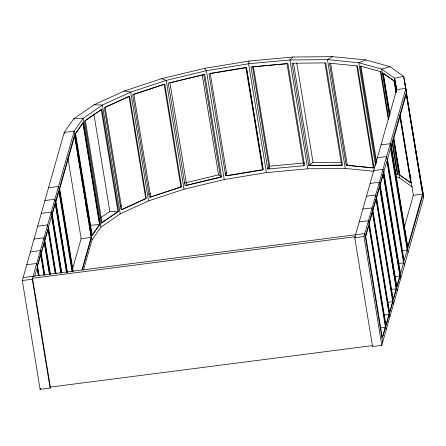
<?xml version="1.0" encoding="UTF-8"?>
<svg xmlns="http://www.w3.org/2000/svg" width="446" height="446" viewBox="0 0 446 446"><rect width="100%" height="100%" fill="white"/><g stroke="black" fill="none" stroke-linecap="round" stroke-linejoin="round"><path stroke-width="0.67" d="M249.058 61.03L248.606 63.761L266.413 172.591L307.695 168.8L345.265 168.449L373.837 171.286M22.3 280.523L64.213 132.406L73.651 118.881L94.089 104.771L124.133 91.051L161.731 78.647L204.335 68.411L249.024 61.035L292.766 57.021L332.571 56.648L365.737 59.937L389.994 66.666L403.691 76.377L423.7 197.232L381.787 345.349L372.549 346.542L354.743 237.718L396.656 89.596L394.576 78.245L381.648 69.08L358.757 62.73L327.459 59.625L289.889 59.976L248.606 63.761L206.431 70.724L166.224 80.386L130.734 92.093L102.385 105.044L83.095 118.357L74.187 131.124L32.274 279.241L50.08 388.065L40.107 389.352L22.3 280.523L32.274 279.241M37.564 265.744L40.636 254.872M34.749 276.063L37.024 268.018L38.261 275.583M44.884 240.238L47.923 229.506M55.176 203.66L52.115 214.465L61.643 272.684M58.822 191.078L55.8 201.77L67.374 272.517M41.277 253.144L44.299 242.479L49.573 274.736M72.481 269.272L81.127 238.716L67.982 158.363M40.107 389.352L40.441 388.165M82.136 269.735L91.196 237.707L88.949 223.959M82.164 269.947L91.374 237.395L74.75 135.757L59.708 188.903L73.194 271.313M50.08 388.065L50.359 387.078L32.552 278.254L355.022 236.726L355.245 238.097M83.508 269.93L91.993 239.948L100.902 227.181L120.186 213.868L148.54 200.917L184.031 189.21L224.232 179.548L266.413 172.591M381.787 345.349L363.981 236.525L405.893 88.408L396.656 89.596M369.294 223.1L372.354 212.29M372.889 210.161L375.972 199.267M365.709 236.079L368.736 225.392M376.58 197.478L379.624 186.718L396.293 288.612L393.249 299.377M380.215 184.661L383.259 173.918L399.923 275.756L396.879 286.505M383.861 171.849L386.888 161.012L403.563 262.956M404.299 227.215L413.342 195.259L400.257 115.285M422.579 194.066L407.694 246.66L391.371 146.868L406.25 94.279L422.579 194.066L413.342 195.259M382.339 337.722L385.366 327.035M385.991 325.151L389.046 314.341L384.43 314.937M407.165 250.028L404.137 260.726L387.502 159.044L390.529 148.345L407.165 250.028L401.885 250.708M385.428 327.202L382.361 338.035L365.653 235.912L368.719 225.085L385.428 327.202L380.148 327.882M389.637 312.501L392.714 301.608M396.349 288.774L393.266 299.667L376.524 197.322L379.607 186.428L396.349 288.774L391.07 289.448M392.742 301.68L389.642 312.635L372.867 210.088L375.967 199.133L392.742 301.68L388.126 302.271M400.012 276.013L396.907 286.973L380.126 184.41L383.231 173.444L400.012 276.013L394.732 276.693M75.235 133.884L83.157 122.527L99.832 224.45L91.909 235.806L75.14 133.677M267.706 169.04L251.003 66.972L287.882 63.588L304.579 165.661L267.706 169.04L269.713 166.168L253.456 66.839M292.766 57.021L289.889 59.976L307.695 168.8M100.356 217.96L109.828 211.426L118.636 211.343L101.889 108.98L84.517 120.966L101.264 223.329L118.636 211.343M308.76 165.522L342.522 165.204L325.786 62.914L292.024 63.232L308.76 165.522L313.059 162.55L341.998 162.283M332.571 56.648L327.459 59.625L345.265 168.449M120.03 206.247L121.295 205.667M346.18 165.187L374.094 167.958L357.402 65.947L329.494 63.176L346.18 165.187L347.434 164.619M365.737 59.937L358.757 62.73L375.554 165.394M148.752 194.328L150.715 193.675M181.589 186.712L149.46 197.31L132.685 94.753L164.808 84.155L181.589 186.712L180.262 186.344M389.994 66.666L381.648 69.08L389.375 116.306M184.131 183.139L218.551 174.865L221.523 176.973L185.073 185.731L168.287 83.123L204.736 74.359L221.523 176.973M226.535 172.948L225.174 173.171L225.648 175.752L263.134 169.564L246.465 67.681L208.979 73.869L225.648 175.752M48.564 187.705L58.543 186.422L72.425 271.291M381.007 144.894L390.244 143.707L408.051 252.531M44.934 200.544L54.908 199.256L66.889 272.489M377.377 157.733L386.615 156.54L404.422 265.37M41.3 213.378L51.273 212.095L61.241 273.008M373.742 170.567L382.98 169.38L400.787 278.204M37.67 226.217L47.644 224.929L55.594 273.526M370.113 183.406L379.351 182.213L397.157 291.043M34.035 239.05L44.009 237.768L50.058 274.725M366.478 196.24L375.716 195.053L393.523 303.877M81.127 238.716L91.374 237.395M30.4 251.89L40.38 250.607L44.41 275.243M362.849 209.079L372.087 207.892L389.888 316.716M26.771 264.729L36.745 263.441L38.763 275.762M359.214 221.918L368.452 220.725L386.258 329.549M23.136 277.563L364.822 233.565L382.623 342.389M354.743 237.718L363.981 236.525M398.267 263.575L403.541 262.895L400.514 273.738L383.839 171.788M50.359 387.078L372.828 345.555M269.713 166.168L304.54 162.974M90.137 225.336L99.832 224.45M73.651 118.881L83.095 118.357L100.902 227.181M94.089 104.771L102.385 105.044L120.186 213.868M372.867 164.351L374.233 164.49M124.133 91.051L130.734 92.093L148.54 200.917M395.312 173.868L397.815 174.564L392.547 142.358M396.182 177.001L399.454 177.904L412.383 187.069M161.731 78.647L166.224 80.386L184.031 189.21M204.335 68.411L206.431 70.724L224.232 179.548M404.438 80.838L406.284 90.917M421.225 183.367L422.953 192.778M421.738 186.54L423.7 197.232M395.24 82.187L396.767 90.532M263.134 169.564L246.437 67.837M407.231 97.925L403.691 76.377L394.576 78.245L396.756 91.475M407.388 98.962L407.683 100.662M407.834 101.705L408.129 103.394M408.28 104.442L408.575 106.131M408.731 107.179L410.365 117.064M410.521 118.129L410.811 119.801M410.967 120.866L411.262 122.533M411.418 123.603L411.708 125.27M411.864 126.341L412.154 128.002M412.31 129.078L412.6 130.739M412.762 131.815L416.57 155.091M416.742 156.033L420.149 176.99M420.322 177.909L420.6 179.727M420.768 180.641L421.102 182.693M421.269 183.836L421.492 185.201M410.365 174.748L410.588 176.12M410.811 177.486L411.039 178.857M396.171 92.222L394.37 81.222L382.919 73.105L389.782 115.046M399.995 115.603L411.022 182.983L399.571 174.865L393.606 138.427M396.003 92.712L394.058 80.832L383.259 73.177L390.038 114.622M399.828 116.088L410.772 182.971L399.973 175.317L393.751 137.312M393.182 139.576L399.454 177.904M388.734 119.065L380.995 71.789L360.151 66.008L376.184 163.983M380.444 71.622L388.293 119.595M392.218 143.579L397.263 174.419M360.948 66.214L376.641 162.149M356.728 65.818L373.436 167.952L347.295 165.36L330.586 63.226M324.922 62.986L341.636 165.143L310.232 165.438L293.518 63.282M296.774 63.009L313.059 162.55M303.687 165.722L286.995 63.689L252.614 66.844L269.306 168.878M202.211 74.995L218.551 174.865M93.866 113.875L109.828 211.426M91.993 239.948L74.187 131.124L64.213 132.406L64.436 133.778M75.792 143.534L74.443 135.283L59.335 188.664L72.832 271.151M76.015 144.905L76.238 146.282M76.467 147.654L76.69 149.031M76.913 150.408L77.141 151.779M77.364 153.156L78.49 160.03M78.713 161.402L78.942 162.779M79.165 164.156L79.388 165.527M79.617 166.904L79.84 168.276M80.063 169.653L80.291 171.03M80.514 172.401L80.737 173.778M80.966 175.15L81.189 176.527M81.412 177.904L81.64 179.275M81.863 180.652L82.086 182.024M82.315 183.401L82.538 184.778M82.761 186.149L82.989 187.526M83.212 188.898L83.441 190.275M83.664 191.652L83.887 193.023M84.116 194.4L84.339 195.772M84.562 197.149L84.79 198.526M85.465 202.646L87.823 217.085M88.052 218.456L88.275 219.833M88.498 221.205L88.726 222.582M72.051 271.67L58.8 190.693L55.722 201.559L67.29 272.244M66.404 272.155L55.159 203.426L52.071 214.342L61.632 272.762M60.857 273.32L51.53 216.288L48.452 227.209L56.09 273.911M55.198 273.811L47.906 229.216L44.829 240.076L50.509 274.619M49.551 274.279L44.271 242.011L41.188 252.893L44.873 275.104M43.981 275.126L40.619 254.588L37.509 265.593L39.248 276.035M372.321 211.761L369.193 222.816L386.024 325.68L389.152 314.625L372.321 211.761M406.155 92.718L391.07 146.026L407.789 248.221L422.875 194.908L406.155 92.718M82.895 123.118L75.575 133.61L92.194 235.181L99.514 224.695L82.895 123.118M101.275 109.766L85.364 120.749L102.006 222.454L117.917 211.476L101.275 109.766M129.022 96.33L105.15 107.23L121.903 209.631L145.775 198.726L129.022 96.33M129.624 96.236L104.303 107.798L121 209.865L146.321 198.297L129.624 96.236M164.095 84.249L133.845 94.229L150.67 197.054L180.92 187.08L164.095 84.249M203.772 74.711L169.937 82.839L186.69 185.229L220.519 177.095L203.772 74.711M245.846 67.457L210.222 73.339L226.992 175.852L262.622 169.976L245.846 67.457"/></g></svg>
